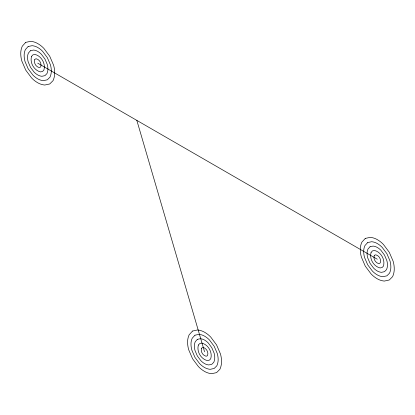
<?xml version="1.0" encoding="UTF-8"?>
<svg xmlns="http://www.w3.org/2000/svg" width="415" height="415" viewBox="0 0 415 415"><rect width="100%" height="100%" fill="white"/><g stroke="black" fill="none" stroke-linecap="round" stroke-linejoin="round"><path stroke-width="0.62" d="M37.729 63.168L377.271 259.209M136.836 120.392L204.569 351.832M31.561 56.362C29.59 62.665 34.097 70.467 40.54 71.914L42.527 71.489L43.855 70.156C45.925 63.811 41.422 55.89 34.912 54.422L32.925 54.853L31.561 56.362M34.642 59.765C33.662 62.919 35.913 66.82 39.135 67.541L40.131 67.329L40.795 66.665C41.827 63.49 39.575 59.532 36.323 58.795L35.327 59.013L34.642 59.765M198.401 345.021C196.435 351.323 200.938 359.131 207.381 360.578L209.368 360.147L210.696 358.819C212.765 352.47 208.263 344.549 201.757 343.086L199.765 343.511L198.401 345.021M201.483 348.424C200.502 351.578 202.753 355.479 205.975 356.205L206.971 355.987L207.635 355.323C208.667 352.148 206.416 348.19 203.163 347.459L202.167 347.671L201.483 348.424M371.103 252.398C369.137 258.701 373.645 266.503 380.088 267.955L382.075 267.525L383.403 266.197C385.468 259.847 380.97 251.926 374.46 250.463L372.473 250.888L371.103 252.398M374.19 255.801C373.204 258.955 375.456 262.856 378.677 263.582L379.673 263.364L380.337 262.7C381.369 259.525 379.123 255.567 375.865 254.836L374.87 255.049L374.19 255.801M25.725 42.377L22.306 46.148A17.518 17.518 0 0 0 20.75 53.369A27.437 27.437 0 0 0 21.886 61.181L25.725 70.099L31.53 77.88A27.437 27.437 0 0 0 37.729 82.772A17.518 17.518 0 0 0 44.758 85.034L49.733 83.965L53.053 80.64A18.602 18.602 0 0 0 54.702 72.973A27.437 27.437 0 0 0 53.566 65.155L49.733 56.238L43.928 48.456A27.437 27.437 0 0 0 37.729 43.565A17.518 17.518 0 0 0 30.694 41.303L25.725 42.377M28.121 46.537L25.393 49.551A14.017 14.017 0 0 0 24.148 55.33A21.948 21.948 0 0 0 25.056 61.581L28.121 68.714L32.769 74.939A21.948 21.948 0 0 0 37.729 78.855A14.017 14.017 0 0 0 43.352 80.66L47.331 79.805L49.987 77.143A14.883 14.883 0 0 0 51.31 71.012A21.948 21.948 0 0 0 50.402 64.761L47.331 57.623L42.688 51.403A21.948 21.948 0 0 0 37.729 47.486A14.017 14.017 0 0 0 32.1 45.676L28.121 46.537M30.523 50.692L28.474 52.954A10.51 10.51 0 0 0 27.54 57.291A16.46 16.46 0 0 0 28.225 61.98L30.523 67.329L34.009 71.997A16.46 16.46 0 0 0 37.729 74.933A10.51 10.51 0 0 0 41.946 76.287L44.929 75.644L46.921 73.652A11.158 11.158 0 0 0 47.912 69.051A16.46 16.46 0 0 0 47.232 64.361L44.929 59.013L41.448 54.344A16.46 16.46 0 0 0 37.729 51.408A10.51 10.51 0 0 0 33.506 50.049L30.523 50.692M192.565 331.035L189.147 334.806A17.518 17.518 0 0 0 187.59 342.027A27.437 27.437 0 0 0 188.726 349.845L192.565 358.762L198.37 366.544A27.437 27.437 0 0 0 204.569 371.435A17.518 17.518 0 0 0 211.598 373.697L216.573 372.623L219.893 369.298A18.602 18.602 0 0 0 221.543 361.631A27.437 27.437 0 0 0 220.407 353.819L216.573 344.901L210.768 337.12A27.437 27.437 0 0 0 204.569 332.228A17.518 17.518 0 0 0 197.535 329.967L192.565 331.035M194.962 335.196L192.233 338.209A14.017 14.017 0 0 0 190.988 343.988A21.948 21.948 0 0 0 191.896 350.239L194.962 357.377L199.61 363.597A21.948 21.948 0 0 0 204.569 367.514A14.017 14.017 0 0 0 210.192 369.324L214.171 368.463L216.827 365.807A14.883 14.883 0 0 0 218.15 359.67A21.948 21.948 0 0 0 217.242 353.419L214.171 346.286L209.528 340.061A21.948 21.948 0 0 0 204.569 336.145A14.017 14.017 0 0 0 198.941 334.34L194.962 335.196M197.364 339.356L195.315 341.618A10.51 10.51 0 0 0 194.381 345.949A16.46 16.46 0 0 0 195.066 350.639L197.364 355.987L200.85 360.656A16.46 16.46 0 0 0 204.569 363.592A10.51 10.51 0 0 0 208.787 364.951L211.769 364.308L213.761 362.311A11.158 11.158 0 0 0 214.752 357.709A16.46 16.46 0 0 0 214.073 353.02L211.769 347.671L208.288 343.003A16.46 16.46 0 0 0 204.569 340.067A10.51 10.51 0 0 0 200.346 338.713L197.364 339.356M365.267 238.412L361.854 242.184A17.518 17.518 0 0 0 360.298 249.405A27.437 27.437 0 0 0 361.434 257.222L365.267 266.139L371.072 273.916A27.437 27.437 0 0 0 377.271 278.813A17.518 17.518 0 0 0 384.306 281.074L389.275 280.001L392.595 276.675A18.602 18.602 0 0 0 394.25 269.008A27.437 27.437 0 0 0 393.114 261.191L389.275 252.273L383.47 244.497A27.437 27.437 0 0 0 377.271 239.605A17.518 17.518 0 0 0 370.242 237.344L365.267 238.412M367.669 242.573L364.935 245.587A14.017 14.017 0 0 0 363.69 251.366A21.948 21.948 0 0 0 364.598 257.616L367.669 264.749L372.312 270.974A21.948 21.948 0 0 0 377.271 274.891A14.017 14.017 0 0 0 382.9 276.701L386.879 275.84L389.529 273.184A14.883 14.883 0 0 0 390.852 267.047A21.948 21.948 0 0 0 389.944 260.796L386.879 253.664L382.231 247.439A21.948 21.948 0 0 0 377.271 243.522A14.017 14.017 0 0 0 371.648 241.717L367.669 242.573M370.071 246.733L368.022 248.995A10.51 10.51 0 0 0 367.088 253.326A16.46 16.46 0 0 0 367.768 258.016L370.071 263.364L373.552 268.033A16.46 16.46 0 0 0 377.271 270.969A10.51 10.51 0 0 0 381.494 272.328L384.477 271.68L386.469 269.688A11.158 11.158 0 0 0 387.46 265.086A16.46 16.46 0 0 0 386.775 260.397L384.477 255.049L380.991 250.38A16.46 16.46 0 0 0 377.271 247.444A10.51 10.51 0 0 0 373.054 246.09L370.071 246.733"/></g></svg>
